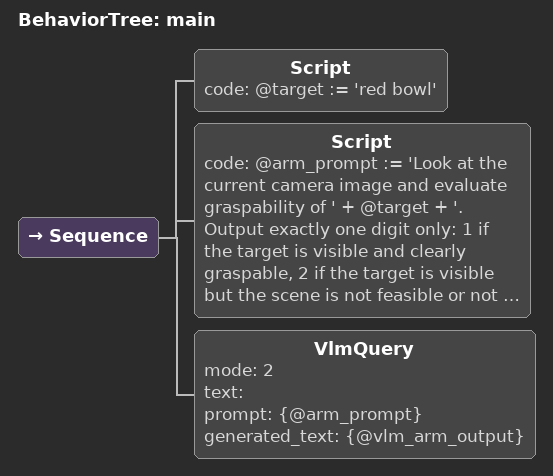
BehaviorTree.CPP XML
<?xml version="1.0" encoding="UTF-8"?>
<root BTCPP_format="4">
    <BehaviorTree ID="main">
        <Sequence>
            <Script code="@target := 'red bowl'"/>
            <Script code="@arm_prompt := 'Look at the current camera image and evaluate graspability of ' + @target + '. Output exactly one digit only: 1 if the target is visible and clearly graspable, 2 if the target is visible but the scene is not feasible or not safe for grasping, 3 if the target is not visible in the image. Consider occlusion, collision risk, object pose, reachability, and gripper approach clearance. Do not output any extra text.'"/>
            <VlmQuery mode="2" text="" prompt="{@arm_prompt}" generated_text="{@vlm_arm_output}"/>

        </Sequence>
    </BehaviorTree>
</root>
